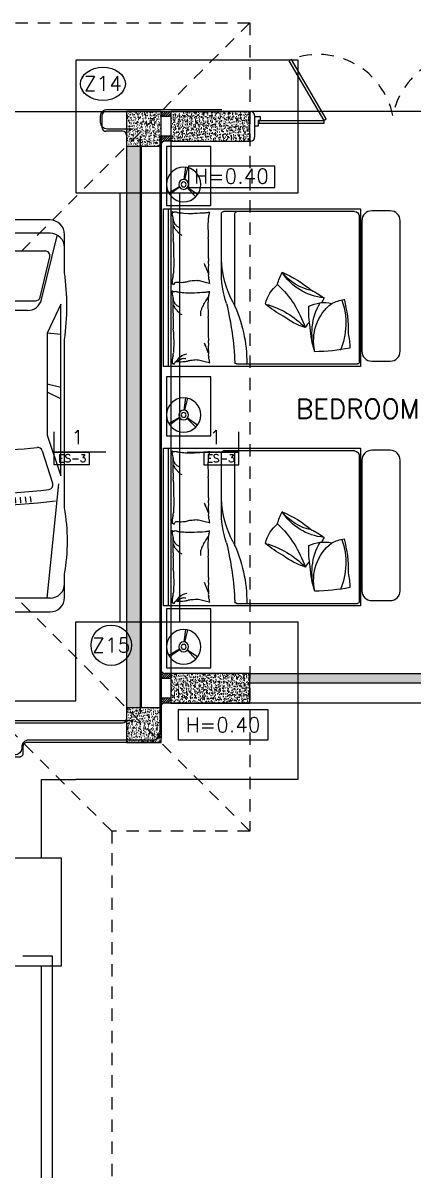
# Model space of a CAD drawing. Header units: metres. Extents: x -232 to 581, y 30 to 789.
# Drawn here: x 97.57 to 101.52, y 528.12 to 539.76 of the extents above; entities that cross this region are included whole.
import ezdxf

# ---------------------------------------------------------------- set-up
doc = ezdxf.new("R2010")
doc.units = ezdxf.units.M
doc.linetypes.add('CONTINUA', pattern=[0])
doc.linetypes.add('HIDDEN2', pattern=[0.1875, 0.125, -0.0625])
for name, color, linetype, lineweight in [('0-S-GRID-IDEN', 1, 'Continuous', 9), ('02_mobiliario', 250, 'Continuous', 5), ('A-DOOR', 35, 'Continuous', 5), ('A-WALL', 250, 'Continuous', 20), ('baños', 140, 'Continuous', 0), ('Columnas', 7, 'Continuous', 18), ('PLF 01', 252, 'Continuous', 9), ('textos', 7, 'Continuous', 0)]:
    doc.layers.add(name, color=color, linetype=linetype, lineweight=lineweight)
for name, color, linetype in [('001-DIMTEXTO', 4, 'Continuous'), ('DIMTEXTO', 4, 'Continuous'), ('HATCH', 8, 'Continuous'), ('MOBILIARIOS', 252, 'Continuous'), ('ZAPATAS', 6, 'Continuous')]:
    doc.layers.add(name, color=color, linetype=linetype)
doc.layers.add('PISO', color=7, linetype='Continuous', lineweight=5, true_color=0xe6e6e6)
doc.layers.add('Techos 1', color=7, linetype='HIDDEN2', lineweight=9, true_color=0x42391a)
doc.layers.add('RELLENO SECCION', color=8, linetype='Continuous', lineweight=0, transparency=0.4)
doc.styles.add('SMPLEX', font='simplex.shx')
doc.styles.get("Standard").update_dxf_attribs({"font": 'arial.ttf'})
pattern_1 = [(45, (109.595052, -7.243447), (-0.0112253202, 0.0112253202), [])]
pattern_2 = [(50, (109.59505, -7.243447), (0.058299094, -0.005100507), [0.006096, -0.067056]), (355, (109.59505, -7.24345), (-0.011277895, 0.06113819), [0.0048768, -0.053644987]), (100.451445, (109.59991, -7.24387), (0.0470212, 0.05603768), [0.005180803, -0.056988878]), (46.1842, (109.59505, -7.22719), (0.086745293, -0.013453545), [0.009144, -0.100584]), (96.63556, (109.60228, -7.22831), (0.07596932, 0.07917636), [0.00777121, -0.085483395]), (351.18415, (109.59505, -7.22719), (0.07596932, 0.07917636), [0.00731519, -0.080467114]), (21, (109.60318, -7.231255), (0.048516605, -0.032724863), [0.006096, -0.067056]), (326, (109.60318, -7.231255), (0.01977665, 0.05894015), [0.0048768, -0.0536448]), (71.451445, (109.607223, -7.23398), (0.068293254, 0.026215286), [0.005180803, -0.05698878]), (37.5, (109.595052, -7.243447), (0.000988353, 0.0270576124), [0, -0.05299456, 0, -0.0544576, 0, -0.053848]), (7.5, (109.595052, -7.243447), (0.021382292, 0.032057784), [0, -0.03104896, 0, -0.05177536, 0, -0.0205232]), (327.5, (109.576927, -7.243447), (0.0433889905, -0.001833198), [0, -0.02032, 0, -0.0633984, 0, -0.0841248]), (317.5, (109.5688, -7.243447), (0.047401338, 0.008136477), [0, -0.026416, 0, -0.04210304, 0, -0.0597408])]

# ---------------------------------------------------------------- blocks, each defined once
blk = doc.blocks.new('A$C2bbc346b')
at = {"layer": 'A-WALL', "color": 7, "true_color": 0xffffff}
blk.add_line((7.8, -0.27), (7.8, -6.13), dxfattribs=at)
for points in [[(7.73, -0.2), (7.47, -0.2, -0.414214), (7.4, -0.13), (7.4, -0.07, -0.414214), (7.47, 0), (8.63, 0)], [(8, -0.27), (8, -6.33, -0.414214), (7.93, -6.4), (6.67, -6.4, 0.414214), (6.6, -6.47), (6.6, -6.48, -0.414214), (6.53, -6.55), (6.47, -6.55, -0.414214), (6.4, -6.48), (6.4, -6.47, 0.414214), (6.33, -6.4), (6.22, -6.4), (6.22, -6.2), (7.73, -6.2)]]:
    blk.add_lwpolyline(points, format="xyb", dxfattribs=at)
blk = doc.blocks.new('20.03 cimentacion')
at = {"layer": 'DIMTEXTO', "color": 18, "true_color": 0x000000}
for points in [[(102.118, -2.584), (101.242, -2.584), (101.242, -2.801), (102.118, -2.801)], [(102.049, -8.1), (101.136, -8.1), (101.136, -8.405), (102.049, -8.405)]]:
    blk.add_lwpolyline(points, close=True, dxfattribs=at)
at = {"layer": 'textos', "color": 18, "linetype": 'Continuous', "ltscale": 0.01, "true_color": 0x000000}
for p, q in [((99.877, -5.614), (99.877, -5.28)), ((101.753, -5.614), (101.753, -5.28)), ((100.402, -5.486), (99.877, -5.486)), ((101.228, -5.486), (101.753, -5.486))]:
    blk.add_line(p, q, dxfattribs=at)
for points in [[(99.877, -5.614), (99.877, -5.486), (100.233, -5.486), (100.233, -5.614)], [(101.753, -5.614), (101.753, -5.486), (101.397, -5.486), (101.397, -5.614)]]:
    blk.add_lwpolyline(points, close=True, dxfattribs=at)
at = {"layer": 'ZAPATAS', "color": 18, "lineweight": 25, "true_color": 0x000000}
for p, q in [((100.549, -7.206), (100.549, -2.856)), ((101.149, -2.856), (101.149, -7.206)), ((93.799, -8.007), (100.099, -8.007)), ((99.749, -8.807), (100.099, -8.807)), ((99.749, -9.601), (99.749, -8.807)), ((99.749, -13.301), (99.749, -10.7))]:
    blk.add_line(p, q, dxfattribs=at)
blk.add_lwpolyline([(100.099, -8.007), (100.099, -7.206), (102.349, -7.206), (102.349, -8.807), (100.099, -8.807), (100.099, -8.807)], dxfattribs=at)
blk.add_lwpolyline([(98.849, -9.601), (99.949, -9.601), (99.949, -10.7), (98.849, -10.7)], close=True, dxfattribs=at)
at = {"layer": 'HATCH', "color": 18, "ltscale": 0.2, "true_color": 0x000000}
blk.add_blockref('A$C2bbc346b', (92.949, -2.007), dxfattribs=at)
at = {"layer": 'DIMTEXTO', "color": 18, "true_color": 0x000000, "insert": (100.372, -1.744), "char_height": 0.15, "attachment_point": 5, "rotation": 0, "style": 'SMPLEX', "bg_fill": 3, "box_fill_scale": 1.1, "bg_fill_color": 256, "bg_fill_true_color": 13158600, "bg_fill_transparency": 0}
blk.add_mtext('\\A1;Z14', dxfattribs=at)
at = {"layer": 'textos', "color": 18, "ltscale": 0.5, "true_color": 0x000000, "char_height": 0.0781, "attachment_point": 5, "style": 'SMPLEX'}
for insert in [(100.062, -5.547), (101.568, -5.547)]:
    blk.add_mtext('ES-3', dxfattribs=dict(at, insert=insert))
at = {"layer": '0-S-GRID-IDEN', "color": 18, "true_color": 0x000000}
blk.add_ellipse((100.373, -1.748), major_axis=(0.228, 0), ratio=0.736432, dxfattribs=at)
at = {"layer": 'ZAPATAS', "color": 18, "lineweight": 25, "true_color": 0x000000}
blk.add_lwpolyline([(101.449, -1.506), (102.349, -1.506), (102.349, -2.856), (100.1, -2.856), (100.1, -1.506), (101.449, -1.506)], dxfattribs=at)
at = {"layer": 'DIMTEXTO', "color": 18, "lineweight": -3, "true_color": 0x000000, "char_height": 0.142, "attachment_point": 5, "style": 'SMPLEX', "bg_fill": 3, "box_fill_scale": 1.1, "bg_fill_color": 256, "bg_fill_true_color": 13158600, "bg_fill_transparency": 0}
for insert in [(100.116, -5.334), (101.514, -5.334)]:
    blk.add_mtext('1', dxfattribs=dict(at, insert=insert))
at = {"layer": 'DIMTEXTO', "color": 18, "true_color": 0x000000, "char_height": 0.15, "attachment_point": 5, "rotation": 0, "style": 'SMPLEX', "bg_fill": 3, "box_fill_scale": 1.1, "bg_fill_color": 256, "bg_fill_true_color": 13158600, "bg_fill_transparency": 0}
for s, insert in [('\\A1;Z15', (100.457, -7.444)), ('\\A1;H=0.40', (101.592, -8.251))]:
    blk.add_mtext(s, dxfattribs=dict(at, insert=insert))
at = {"layer": '0-S-GRID-IDEN', "color": 18, "true_color": 0x000000}
blk.add_circle((100.457, -7.444), 0.205, dxfattribs=at)
at = {"layer": 'DIMTEXTO', "color": 18, "true_color": 0x000000, "insert": (101.677, -2.685), "char_height": 0.15, "attachment_point": 5, "rotation": 0, "style": 'SMPLEX', "bg_fill": 3, "box_fill_scale": 1.1, "bg_fill_color": 256, "bg_fill_true_color": 13158600, "bg_fill_transparency": 0}
blk.add_mtext('\\A1;H=0.40', dxfattribs=at)
blk = doc.blocks.new('A$Ca7b09788')
at = {"layer": 'A-DOOR'}
for p, q in [((0, 0.101), (0.06, 0.101)), ((0.035, 0.001), (0, 0.001)), ((0.035, 0.061), (0.035, 0.001)), ((0.06, 0.061), (0.035, 0.061)), ((0.06, 0.061), (0.06, 0.101)), ((2.8, 0.1), (2.74, 0.1)), ((2.74, 0.06), (2.74, 0.1)), ((2.74, 0.06), (2.765, 0.06)), ((2.765, 0.06), (2.765, 0)), ((2.765, 0), (2.8, 0))]:
    blk.add_line(p, q, dxfattribs=at)
for points in [[(0.347, 0.665), (0.7, 0.06), (0.726, 0.076), (0.373, 0.68)], [(2.453, 0.665), (2.1, 0.06), (2.074, 0.076), (2.427, 0.68)], [(0.045, 0.061), (0.7, 0.06), (0.7, 0.03), (0.045, 0.03)], [(2.752, 0.06), (2.1, 0.06), (2.1, 0.03), (2.752, 0.03)]]:
    blk.add_lwpolyline(points, close=True, dxfattribs=at)
at = {"layer": 'A-DOOR', "linetype": 'HIDDEN2'}
for centre, start, end in [((0.645, -0.04), 11.1544, 110.647), ((2.155, -0.04), 69.353, 168.8456)]:
    blk.add_arc(centre, 0.77, start, end, dxfattribs=at)
blk = doc.blocks.new('carro1')
at = {"layer": 'MOBILIARIOS'}
for p, q in [((-0.32, 1.577), (-0.709, 1.577)), ((-0.32, 1.577), (-0.709, 1.577)), ((0, 1.539), (0.294, 1.4)), ((1.742, 1.539), (0, 1.539)), ((1.742, 1.539), (0, 1.539)), ((0, 1.539), (0.294, 1.4)), ((0.309, 1.539), (0.294, 1.4)), ((0.309, 1.539), (0.294, 1.4)), ((2.066, 1.577), (0.359, 1.577)), ((2.066, 1.577), (0.359, 1.577)), ((0.845, 1.539), (0.81, 1.4)), ((0.845, 1.539), (0.81, 1.4)), ((0.959, 1.539), (0.893, 1.4)), ((0.959, 1.539), (0.893, 1.4)), ((1.33, 1.4), (1.742, 1.539)), ((1.33, 1.4), (1.742, 1.539)), ((1.822, 1.516), (2.983, 1.397)), ((1.822, 1.516), (2.983, 1.397)), ((2.976, 1.577), (2.741, 1.577)), ((2.976, 1.577), (2.741, 1.577)), ((-0.855, 1.431), (-0.855, 0.109)), ((-0.855, 1.431), (-0.855, 0.109)), ((-0.72, 1.431), (-0.72, 0.109)), ((-0.72, 1.431), (-0.72, 0.109)), ((-0.047, 1.344), (-0.695, 1.502)), ((-0.047, 1.344), (-0.695, 1.502)), ((-0.07, 1.329), (-0.48, 1.429)), ((-0.07, 1.329), (-0.48, 1.429)), ((0.294, 1.4), (1.33, 1.4)), ((0.294, 1.4), (1.33, 1.4)), ((1.487, 1.35), (1.817, 1.457)), ((1.487, 1.35), (1.817, 1.457)), ((2.983, 1.431), (2.983, 0.109)), ((2.983, 1.431), (2.983, 0.109)), ((3.123, 1.431), (3.123, 0.109)), ((3.123, 1.431), (3.123, 0.109)), ((-0.541, 0.165), (-0.541, 1.382)), ((-0.541, 0.165), (-0.541, 1.382)), ((-0.033, 0.265), (-0.033, 1.282)), ((-0.033, 0.265), (-0.033, 1.282)), ((0.065, 1.202), (0.065, 0.337)), ((0.065, 1.202), (0.065, 0.337)), ((2.007, 1.239), (1.95, 1.234)), ((2.007, 1.239), (1.95, 1.234)), ((2.011, 1.187), (1.954, 1.182)), ((2.011, 1.187), (1.954, 1.182)), ((2.015, 1.135), (1.958, 1.131)), ((2.015, 1.135), (1.958, 1.131)), ((2.018, 1.083), (1.961, 1.079)), ((2.018, 1.083), (1.961, 1.079)), ((2.021, 1.03), (1.964, 1.028)), ((2.021, 1.03), (1.964, 1.028)), ((2.023, 0.978), (1.966, 0.976)), ((2.023, 0.978), (1.966, 0.976)), ((2.025, 0.926), (1.968, 0.925)), ((2.025, 0.926), (1.968, 0.925)), ((2.026, 0.874), (1.969, 0.873)), ((2.026, 0.874), (1.969, 0.873)), ((2.027, 0.822), (1.97, 0.821)), ((2.027, 0.822), (1.97, 0.821)), ((2.027, 0.77), (1.97, 0.77)), ((2.027, 0.77), (1.97, 0.77)), ((2.027, 0.718), (1.97, 0.718)), ((2.027, 0.718), (1.97, 0.718)), ((2.025, 0.613), (1.968, 0.615)), ((2.025, 0.613), (1.968, 0.615)), ((2.026, 0.665), (1.969, 0.667)), ((2.026, 0.665), (1.969, 0.667)), ((2.021, 0.509), (1.964, 0.512)), ((2.021, 0.509), (1.964, 0.512)), ((2.023, 0.561), (1.966, 0.563)), ((2.023, 0.561), (1.966, 0.563)), ((2.011, 0.353), (1.954, 0.357)), ((2.011, 0.353), (1.954, 0.357)), ((2.015, 0.405), (1.958, 0.409)), ((2.015, 0.405), (1.958, 0.409)), ((2.018, 0.457), (1.961, 0.46)), ((2.018, 0.457), (1.961, 0.46)), ((2.007, 0.301), (1.95, 0.306)), ((2.007, 0.301), (1.95, 0.306)), ((-0.047, 0.195), (-0.695, 0.038)), ((-0.047, 0.195), (-0.695, 0.038)), ((-0.07, 0.218), (-0.48, 0.118)), ((-0.07, 0.218), (-0.48, 0.118)), ((0, 0), (0.294, 0.139)), ((0, 0), (0.294, 0.139)), ((0.309, 0), (0.294, 0.139)), ((0.294, 0.139), (1.33, 0.139)), ((0.309, 0), (0.294, 0.139)), ((0.294, 0.139), (1.33, 0.139)), ((0.845, 0), (0.81, 0.139)), ((0.845, 0), (0.81, 0.139)), ((0.959, 0), (0.893, 0.139)), ((0.959, 0), (0.893, 0.139)), ((1.33, 0.139), (1.742, 0)), ((1.33, 0.139), (1.742, 0)), ((1.487, 0.189), (1.817, 0.082)), ((1.487, 0.189), (1.817, 0.082)), ((1.822, 0.024), (2.983, 0.143)), ((1.822, 0.024), (2.983, 0.143)), ((1.742, 0), (0, 0)), ((1.742, 0), (0, 0)), ((-0.32, -0.038), (-0.709, -0.038)), ((-0.32, -0.038), (-0.709, -0.038)), ((2.066, -0.038), (0.359, -0.038)), ((2.066, -0.038), (0.359, -0.038)), ((2.976, -0.038), (2.741, -0.038)), ((2.976, -0.038), (2.741, -0.038))]:
    blk.add_line(p, q, dxfattribs=at)
for centre, radius, start, end in [((-0.709, 1.431), 0.146, 89.9174, 180.0824), ((-0.709, 1.431), 0.146, 89.9174, 180.0824), ((-0.574, 1.431), 0.146, 90.0172, 179.9829), ((-0.574, 1.431), 0.146, 90.0172, 179.9829), ((0.02, -0.727), 2.329, 81.6216, 98.3784), ((0.02, -0.727), 2.329, 81.6216, 98.3784), ((2.403, -0.29), 1.897, 79.7616, 100.2384), ((2.403, -0.29), 1.897, 79.7616, 100.2384), ((2.836, 1.431), 0.146, 0.0171, 89.9829), ((2.836, 1.431), 0.146, 0.0171, 89.9829), ((2.976, 1.431), 0.146, 0.0171, 89.9829), ((2.976, 1.431), 0.146, 0.0171, 89.9829), ((-0.492, 1.381), 0.0488, 76.3661, 179.9108), ((-0.492, 1.381), 0.0488, 76.3661, 179.9108), ((1.832, 1.411), 0.0487, 6.8356, 108.1699), ((1.832, 1.411), 0.0487, 6.8356, 108.1699), ((-3.411, 0.77), 5.331, 353.0262, 6.9738), ((-3.411, 0.77), 5.331, 353.0262, 6.9738), ((-3.35, 0.77), 5.392, 352.3671, 7.6329), ((-3.35, 0.77), 5.392, 352.3671, 7.6329), ((-0.082, 1.282), 0.0488, 359.911, 76.2607), ((-0.082, 1.282), 0.0488, 359.911, 76.2607), ((-0.082, 1.202), 0.146, 0.0444, 76.3177), ((-0.082, 1.202), 0.146, 0.0444, 76.3177), ((1.502, 1.304), 0.049, 108.1055, 185.9744), ((1.502, 1.304), 0.049, 108.1055, 185.9744), ((-3.379, 0.77), 4.862, 353.7528, 6.2472), ((-3.379, 0.77), 4.862, 353.7528, 6.2472), ((-0.082, 0.265), 0.0488, 283.7393, 0.0891), ((-0.082, 0.265), 0.0488, 283.7393, 0.0891), ((-0.082, 0.338), 0.146, 283.6822, 359.9556), ((-0.082, 0.338), 0.146, 283.6822, 359.9556), ((1.502, 0.236), 0.049, 174.0256, 251.8945), ((1.502, 0.236), 0.049, 174.0256, 251.8945), ((-0.492, 0.166), 0.0488, 180.0891, 283.6339), ((-0.492, 0.166), 0.0488, 180.0891, 283.6339), ((1.832, 0.128), 0.0487, 251.8301, 353.1644), ((1.832, 0.128), 0.0487, 251.8301, 353.1644), ((-0.709, 0.109), 0.146, 179.9176, 270.0825), ((-0.709, 0.109), 0.146, 179.9176, 270.0825), ((-0.574, 0.109), 0.146, 180.0171, 269.9828), ((-0.574, 0.109), 0.146, 180.0171, 269.9828), ((2.836, 0.109), 0.146, 270.0171, 359.9829), ((2.836, 0.109), 0.146, 270.0171, 359.9829), ((2.976, 0.109), 0.146, 270.0171, 359.9829), ((2.976, 0.109), 0.146, 270.0171, 359.9829), ((0.02, 2.266), 2.329, 261.6216, 278.3784), ((0.02, 2.266), 2.329, 261.6216, 278.3784), ((2.403, 1.83), 1.897, 259.7616, 280.2384), ((2.403, 1.83), 1.897, 259.7616, 280.2384)]:
    blk.add_arc(centre, radius, start, end, dxfattribs=at)
blk = doc.blocks.new('A$Ca0281d7f')
at = {"layer": 'MOBILIARIOS'}
for p, q in [((0.401, 1.6), (0.401, 0)), ((2.401, 1.6), (0.401, 1.6)), ((0.413, 0.046), (0.413, 1.522)), ((0.463, 1.572), (1.792, 1.572)), ((1.676, 0.611), (1.676, 1.552)), ((1.812, 0.98), (1.812, 1.552)), ((2.348, 0), (2.348, 1.6)), ((2.401, 0), (2.401, 1.6)), ((1.932, 0.843), (1.962, 0.85)), ((1.962, 0.85), (2.045, 0.871)), ((0.401, 0), (2.401, 0)), ((1.658, 0.026), (0.433, 0.026)), ((1.932, 0.037), (1.962, 0.044)), ((1.962, 0.044), (2.045, 0.065))]:
    blk.add_line(p, q, dxfattribs=at)
blk.add_lwpolyline([(0.1, 1.579), (0.288, 1.579, -0.414214), (0.388, 1.479), (0.388, 0.154, -0.414214), (0.288, 0.054), (0.1, 0.054, -0.414214), (0, 0.154), (0, 1.479, -0.414214)], format="xyb", close=True, dxfattribs=at)
for centre, radius, start, end in [((0.463, 1.522), 0.05, 90, 180), ((1.656, 1.552), 0.02, 0, 90), ((1.792, 1.552), 0.02, 0, 90), ((1.931, 1.564), 0.00132, 286.6978, 7.1204), ((1.847, 1.538), 0.0875, 7.1204, 16.2212), ((1.936, 1.583), 0.0193, 260.0016, 286.6978), ((1.866, 1.514), 0.0767, 16.2212, 27.2841), ((1.984, 1.546), 0.0453, 192.869, 207.2841), ((1.921, 1.244), 0.321, 80.0016, 86.4951), ((2.089, 1.534), 0.146, 183.574, 192.869), ((1.251, -12.056), 13.636, 86.4951, 86.945), ((2.045, 0.19), 1.365, 86.945, 88.3669), ((2.158, 0.875), 0.679, 88.3669, 93.3687), ((2.299, 0.649), 0.913, 93.3687, 97.6809), ((2.287, 1.367), 0.198, 97.6809, 102.1095), ((2.226, 1.807), 0.246, 278.1335, 282.1095), ((2.289, 1.597), 0.0328, 248.579, 278.1335), ((2.3, 1.55), 0.0156, 68.579, 111.9904), ((1.483, 1.55), 0.821, 354.7408, 358.0921), ((2.257, 1.55), 0.0539, 329.3487, 354.7408), ((2.31, 1.565), 0.00428, 111.9904, 191.8931), ((2.309, 1.571), 0.00232, 250.436, 11.8931), ((2.314, 1.573), 0.00342, 201.7883, 250.436), ((2.34, 1.548), 0.0289, 149.3487, 184.3025), ((2.338, 1.572), 0.0251, 184.3025, 201.7883), ((3.111, 1.507), 1.164, 180.2865, 183.574), ((7.667, 1.338), 5.719, 179.0296, 180.2865), ((2.297, 1.33), 0.0992, 108.4397, 126.1766), ((2.345, 1.366), 0.0992, 126.1766, 143.9136), ((2.35, 1.358), 0.0768, 141.6114, 152.7604), ((2.382, 1.419), 0.0992, 143.9136, 164.0648), ((2.508, 1.323), 0.234, 152.7604, 159.1397), ((0.807, 1.46), 1.494, 358.0921, 0.5757), ((1.43, 1.337), 0.873, 0.5757, 4.8018), ((2.401, 1.484), 0.0992, 164.0648, 184.2159), ((15.928, 0.997), 13.983, 178.7205, 179.5243), ((2.307, 1.157), 0.2, 113.0028, 118.3168), ((2.26, 1.303), 0.0493, 118.3168, 129.0349), ((2.399, 1.191), 0.225, 129.0349, 136.1885), ((2.564, 1.122), 0.392, 136.1885, 141.6114), ((1.775, 1.345), 0.529, 349.8101, 353.9133), ((2.454, 1.282), 0.152, 169.8101, 177.4614), ((2.592, 1.333), 0.29, 177.4614, 184.8018), ((-1.477, 1.251), 3.773, 356.7919, 0.0008), ((0.828, 1.119), 0.985, 331.4328, 358.1261), ((0.54, 1.138), 1.405, 355.3824, 357.2509), ((3.158, 1.015), 1.216, 175.3824, 177.3904), ((0.719, 1.259), 0.566, 275.3391, 327.6895), ((1.653, -0.116), 1.165, 113.0642, 130.3209), ((0.809, 1.252), 0.488, 280.6986, 322.6864), ((0.709, 0.707), 0.548, 13.2034, 27.0362), ((0.742, 0.967), 1.071, 342.1966, 0.7418), ((1.714, 0.979), 0.23, 357.2509, 11.5586), ((2.089, 0.951), 0.146, 173.5659, 191.5586), ((1.25, 1.192), 0.739, 340.572, 342.8018), ((1.269, 1.246), 0.739, 338.3423, 340.572), ((1.289, 1.295), 0.739, 336.5156, 338.3423), ((1.307, 1.338), 0.739, 334.6889, 336.5156), ((1.613, 0.95), 0.683, 0, 7.5469), ((2.063, 0.885), 0.242, 7.5469, 15.744), ((1.987, 0.051), 1.08, 133.6306, 161.4288), ((1.015, 0.557), 0.358, 12.4782, 50.4625), ((1.664, 0.888), 0.271, 350.5159, 355.9171), ((1.931, 0.843), 0.000917, 355.9171, 104.0449), ((1.715, 0.938), 0.23, 342.6136, 350.5159), ((2.06, 0.886), 0.12, 162.6136, 173.5659), ((2.048, 0.938), 0.0677, 267.3351, 284.0452), ((2.156, 1.525), 0.659, 261.9949, 267.3351), ((2.193, 1.177), 0.317, 257.8016, 261.9949), ((2, -0.006), 0.882, 77.8016, 80.3156), ((2.186, 0.652), 0.204, 80.3156, 90), ((2.274, 0.364), 0.492, 90, 96.2324), ((2.258, 0.825), 0.0342, 4.4002, 63.4195), ((2.305, 0.825), 0.0131, 63.4195, 168.7276), ((2.605, 0.961), 0.305, 188.4372, 195.744), ((2.472, 0.878), 0.161, 180, 188.4372), ((2.402, 0.837), 0.0904, 168.7276, 180), ((1.213, 0.109), 0.734, 115.259, 126.9351), ((1.931, 0.758), 0.00132, 286.6978, 7.1204), ((1.847, 0.732), 0.0875, 7.1204, 16.2212), ((1.936, 0.777), 0.0193, 260.0016, 286.6978), ((1.866, 0.708), 0.0767, 16.2212, 27.2841), ((1.984, 0.74), 0.0453, 192.869, 207.2841), ((1.921, 0.438), 0.321, 80.0016, 86.4951), ((2.089, 0.728), 0.146, 183.574, 192.869), ((2.562, 1.097), 0.729, 212.135, 215.8263), ((1.251, -12.862), 13.636, 86.4951, 86.945), ((2.045, -0.616), 1.365, 86.945, 88.3669), ((2.158, 0.069), 0.679, 88.3669, 93.3687), ((2.299, -0.157), 0.913, 93.3687, 97.6809), ((2.287, 0.561), 0.198, 97.6809, 102.1095), ((2.226, 1.001), 0.246, 278.1335, 282.1095), ((2.289, 0.791), 0.0328, 248.579, 278.1335), ((2.3, 0.744), 0.0156, 68.579, 111.9904), ((1.483, 0.744), 0.821, 354.7408, 358.0921), ((2.401, 0.678), 0.0992, 164.0648, 184.2159), ((2.257, 0.744), 0.0539, 329.3487, 354.7408), ((2.31, 0.759), 0.00428, 111.9904, 191.8931), ((2.309, 0.765), 0.00232, 250.436, 11.8931), ((2.314, 0.767), 0.00342, 201.7883, 250.436), ((2.34, 0.742), 0.0289, 149.3487, 184.3025), ((2.338, 0.766), 0.0251, 184.3025, 201.7883), ((1.692, 0.373), 1.165, 164.6278, 181.8845), ((1.239, 0.439), 0.689, 160.2936, 203.6414), ((0.46, 0.144), 0.548, 64.767, 78.5998), ((0.769, 0.29), 0.358, 64.0418, 102.0262), ((0.4, 0.264), 0.477, 346.1849, 52.0017), ((2.713, 1.725), 2.198, 207.9248, 209.3793), ((0.286, 0.34), 0.608, 341.81, 30.1351), ((-0.062, 0.567), 0.988, 350.0607, 2.6202), ((1.594, -0.205), 0.87, 105.336, 136.4193), ((0.715, 1.379), 0.988, 298.4971, 311.0566), ((2.945, 0.044), 1.39, 154.2427, 180.7342), ((4.77, -0.088), 3.096, 166.4201, 177.6238), ((3.111, 0.701), 1.164, 180.2865, 183.574), ((7.667, 0.532), 5.719, 179.0296, 180.2865), ((2.251, 0.81), 0.313, 206.4985, 212.135), ((3.292, 1.234), 1.432, 204.3265, 206.4985), ((2.484, 0.774), 0.507, 200.6743, 204.3265), ((2.297, 0.524), 0.0992, 108.4397, 126.1766), ((2.564, 0.316), 0.392, 136.1885, 141.6114), ((2.345, 0.56), 0.0992, 126.1766, 143.9136), ((2.35, 0.552), 0.0768, 141.6114, 152.7604), ((2.382, 0.613), 0.0992, 143.9136, 164.0648), ((2.508, 0.517), 0.234, 152.7604, 159.1397), ((0.807, 0.654), 1.494, 358.0921, 0.5757), ((1.43, 0.531), 0.873, 0.5757, 4.8018), ((0.716, 1.142), 0.787, 288.3527, 306.6851), ((15.928, 0.191), 13.983, 178.7205, 179.5243), ((2.08, 0.569), 0.058, 184.0828, 200.6743), ((2.297, 0.532), 0.272, 176.4448, 184.0828), ((2.307, 0.351), 0.2, 113.0028, 118.3168), ((2.26, 0.497), 0.0493, 118.3168, 129.0349), ((2.399, 0.384), 0.225, 129.0349, 136.1885), ((7.623, 0.343), 5.322, 178.2786, 179.5731), ((2.592, 0.527), 0.29, 177.4614, 184.8018), ((0.124, 0.42), 0.787, 339.9163, 358.2487), ((2.713, 1.725), 2.198, 215.2966, 217.2418), ((1.775, 0.439), 0.529, 349.8101, 353.9133), ((1.242, 0.167), 0.734, 166.8226, 178.4988), ((0.54, 0.332), 1.405, 355.3824, 357.2509), ((3.158, 0.209), 1.216, 175.3824, 177.3904), ((1.307, 0.532), 0.739, 334.6889, 336.5156), ((1.247, 0.345), 1.049, 353.9133, 0), ((1.613, 0.144), 0.683, 0, 7.5469), ((0.91, 2.347), 2.198, 259.4884, 268.8054), ((1.714, 0.173), 0.23, 357.2509, 11.5586), ((2.089, 0.145), 0.146, 173.5659, 191.5586), ((1.25, 0.386), 0.739, 340.572, 342.8018), ((1.269, 0.44), 0.739, 338.3423, 340.572), ((1.289, 0.489), 0.739, 336.5156, 338.3423), ((2.203, 0.259), 0.14, 253.485, 264.3689), ((2.253, 0.244), 0.14, 242.6012, 253.485), ((2.063, 0.078), 0.242, 7.5469, 15.744), ((0.433, 0.046), 0.02, 180, 270), ((1.658, 0.046), 0.02, 270, 345.3738), ((1.664, 0.082), 0.271, 350.5159, 355.9171), ((1.931, 0.037), 0.000917, 355.9171, 104.0449), ((1.715, 0.132), 0.23, 342.6136, 350.5159), ((2.06, 0.08), 0.12, 162.6136, 173.5659), ((2.048, 0.132), 0.0677, 267.3351, 284.0452), ((2.156, 0.719), 0.659, 261.9949, 267.3351), ((2.193, 0.371), 0.317, 257.8016, 261.9949), ((2, -0.812), 0.882, 77.8016, 80.3156), ((2.172, 0.169), 0.0915, 270, 284.6851), ((2.186, -0.154), 0.204, 80.3156, 90), ((2.214, 0.134), 0.0562, 251.2201, 270), ((2.313, 0.209), 0.14, 224.9024, 242.6012), ((2.29, 0.269), 0.206, 248.1851, 251.2201), ((2.274, -0.442), 0.492, 90, 96.2324), ((2.289, 0.211), 0.151, 244.6449, 248.1851), ((2.267, 0.11), 0.0526, 228.5571, 244.6449), ((2.317, 0.115), 0.0899, 216.2641, 228.5571), ((2.373, 0.148), 0.14, 207.2036, 224.9024), ((2.258, 0.019), 0.0342, 4.4002, 63.4195), ((2.305, 0.019), 0.0131, 63.4195, 168.7276), ((2.605, 0.155), 0.305, 188.4372, 195.744), ((2.472, 0.072), 0.161, 180, 188.4372), ((2.402, 0.031), 0.0904, 168.7276, 180)]:
    blk.add_arc(centre, radius, start, end, dxfattribs=at)
blk = doc.blocks.new('A$C8346a57b')
at = {"layer": 'MOBILIARIOS'}
for p, q in [((0.264, 0.26), (0.234, 0.382)), ((0.27, 0.262), (0.255, 0.386)), ((0.236, 0.183), (0.134, 0.11)), ((0.241, 0.177), (0.153, 0.088)), ((0.317, 0.183), (0.419, 0.11)), ((0.32, 0.187), (0.428, 0.125))]:
    blk.add_line(p, q, dxfattribs=at)
blk.add_lwpolyline([(0, 0.598), (0.45, 0.598), (0.45, 0), (0, 0)], close=True, dxfattribs=at)
for radius in [0.175, 0.05, 0.025]:
    blk.add_circle((0.276, 0.212), radius, dxfattribs=at)
blk = doc.blocks.new('20.03.2026 LN 09 PRIMER NIVEL ARQ')
at = {"layer": 'HATCH'}
h = blk.add_hatch(dxfattribs=at)
h.set_pattern_fill('AR-CONC', color=1, scale=0.00032)
h.set_pattern_definition(pattern_2)
h.paths.add_polyline_path([(-5.186, -42.843), (-4.836, -42.843), (-4.836, -42.493), (-5.186, -42.493)])
h = blk.add_hatch(dxfattribs=at)
h.set_pattern_fill('AR-CONC', color=1, scale=0.00032)
h.set_pattern_definition(pattern_2)
h.paths.add_polyline_path([(-4.736, -42.493), (-4.736, -42.793), (-3.936, -42.793), (-3.936, -42.493)])
h = blk.add_hatch(dxfattribs=at)
h.set_pattern_fill('AR-CONC', color=1, scale=0.00032)
h.set_pattern_definition(pattern_2)
h.paths.add_polyline_path([(-4.736, -48.193), (-4.736, -48.493), (-3.936, -48.493), (-3.936, -48.193)])
h = blk.add_hatch(dxfattribs=at)
h.set_pattern_fill('AR-CONC', color=1, scale=0.00032)
h.set_pattern_definition(pattern_2)
h.paths.add_polyline_path([(-5.186, -48.893), (-4.836, -48.893), (-4.836, -48.543), (-5.186, -48.543)])
at = {"layer": 'PLF 01'}
h = blk.add_hatch(dxfattribs=at)
h.set_pattern_fill('LINE', color=1, scale=0.005, angle=45)
h.set_pattern_definition(pattern_1)
h.paths.add_polyline_path([(-4.836, -42.493), (-4.836, -42.543), (-4.736, -42.543), (-4.736, -42.493)])
h = blk.add_hatch(dxfattribs=at)
h.set_pattern_fill('LINE', color=1, scale=0.005, angle=45)
h.set_pattern_definition(pattern_1)
edge = h.paths.add_edge_path()
edge.add_line((-4.736, -42.743), (-4.836, -42.743))
edge.add_line((-4.836, -42.743), (-4.836, -42.733))
edge.add_line((-4.836, -42.733), (-4.836, -42.833))
edge.add_arc((-4.796, -42.833), 0.04, 90, 180, ccw=False)
edge.add_line((-4.796, -42.793), (-4.736, -42.793))
edge.add_line((-4.736, -42.793), (-4.736, -42.743))
h = blk.add_hatch(dxfattribs=at)
h.set_pattern_fill('LINE', color=1, scale=0.005, angle=45)
h.set_pattern_definition(pattern_1)
edge = h.paths.add_edge_path()
edge.add_line((-4.736, -48.243), (-4.836, -48.243))
edge.add_line((-4.836, -48.243), (-4.836, -48.253))
edge.add_line((-4.836, -48.253), (-4.836, -48.153))
edge.add_arc((-4.796, -48.153), 0.04, 180, 270)
edge.add_line((-4.796, -48.193), (-4.736, -48.193))
edge.add_line((-4.736, -48.193), (-4.736, -48.243))
h = blk.add_hatch(dxfattribs=at)
h.set_pattern_fill('LINE', color=1, scale=0.005, angle=45)
h.set_pattern_definition(pattern_1)
h.paths.add_polyline_path([(-4.736, -48.443), (-4.836, -48.443), (-4.836, -48.533, -0.414214), (-4.796, -48.493), (-4.736, -48.493)])
at = {"layer": 'RELLENO SECCION'}
h = blk.add_hatch(color=1, dxfattribs=at)
h.dxf.hatch_style = 1
h.paths.add_polyline_path([(-5.186, -48.543), (-5.036, -48.543), (-5.036, -42.843), (-5.186, -42.843)])
h = blk.add_hatch(color=1, dxfattribs=at)
h.dxf.hatch_style = 1
h.paths.add_polyline_path([(-2.804, -48.293), (-0.635, -48.293), (-0.635, -48.243), (-0.636, -48.153, -0.41843), (-0.676, -48.193), (-3.936, -48.193), (-3.936, -48.293)])
at = {"layer": 'A-WALL', "color": 1}
for p, q in [((-5.436, -42.533), (-5.436, -42.653)), ((-5.396, -42.493), (-3.926, -42.493)), ((-4.736, -42.543), (-4.836, -42.543)), ((-3.886, -42.533), (-3.886, -42.753)), ((-5.226, -42.693), (-5.396, -42.693)), ((-4.836, -42.733), (-4.836, -48.533)), ((-4.736, -42.743), (-4.836, -42.743)), ((-4.736, -42.793), (-4.796, -42.793)), ((-3.926, -42.793), (-3.936, -42.793)), ((-5.186, -42.843), (-5.186, -48.543)), ((-5.036, -42.843), (-5.036, -48.543)), ((-4.736, -48.243), (-4.836, -48.243)), ((-4.736, -48.193), (-4.796, -48.193)), ((-3.936, -48.193), (-0.676, -48.193)), ((-2.804, -48.293), (-3.936, -48.293)), ((-0.635, -48.293), (-2.804, -48.293)), ((-4.736, -48.443), (-4.836, -48.443)), ((1.874, -48.493), (-2.806, -48.493))]:
    blk.add_line(p, q, dxfattribs=at)
blk.add_lwpolyline([(-2.806, -48.493), (-4.796, -48.493, 0.414214), (-4.836, -48.533), (-4.836, -48.853, -0.414214), (-4.876, -48.893), (-6.196, -48.893, 0.414214), (-6.236, -48.933), (-6.236, -49.003, -0.414214), (-6.276, -49.043), (-6.396, -49.043, -0.414214), (-6.436, -49.003), (-6.436, -48.933, 0.414214), (-6.476, -48.893), (-6.596, -48.893, -0.414214), (-6.636, -48.853), (-6.636, -48.733, -0.414214), (-6.596, -48.693), (-5.226, -48.693)], format="xyb", dxfattribs=at)
for centre, start, end in [((-5.396, -42.533), 90, 180), ((-3.926, -42.533), 0, 90), ((-5.396, -42.653), 180, 270), ((-5.226, -42.733), 0, 90), ((-4.796, -42.833), 90, 180), ((-3.926, -42.753), 270, 0), ((-4.796, -48.153), 180, 270), ((-5.226, -48.653), 270, 0)]:
    blk.add_arc(centre, 0.04, start, end, dxfattribs=at)
at = {"layer": 'Columnas', "color": 1}
for points in [[(-5.186, -42.843), (-4.836, -42.843), (-4.836, -42.493), (-5.186, -42.493)], [(-4.736, -42.493), (-4.736, -42.793), (-3.936, -42.793), (-3.936, -42.493)], [(-4.736, -48.193), (-4.736, -48.493), (-3.936, -48.493), (-3.936, -48.193)], [(-5.186, -48.893), (-4.836, -48.893), (-4.836, -48.543), (-5.186, -48.543)]]:
    blk.add_lwpolyline(points, close=True, dxfattribs=at)
at = {"layer": 'PISO', "color": 1}
for p, q in [((-12.276, -42.493), (-5.396, -42.493)), ((-1.046, -42.493), (-3.926, -42.493)), ((-4.736, -42.793), (-4.736, -48.193)), ((-5.936, -51.063), (-6.236, -51.063)), ((-5.936, -53.764), (-5.936, -51.063))]:
    blk.add_line(p, q, dxfattribs=at)
at = {"layer": 'Techos 1', "color": 1}
for p, q in [((-13.736, -41.593), (-3.936, -41.593)), ((-3.936, -41.593), (-8.036, -45.693)), ((-3.936, -41.593), (-3.936, -49.793)), ((-3.936, -49.793), (-8.036, -45.693)), ((-5.336, -49.793), (-8.486, -46.643)), ((-3.936, -49.793), (-5.336, -49.793)), ((-5.336, -49.793), (-5.336, -55.193))]:
    blk.add_line(p, q, dxfattribs=at)
at = {"color": 1}
blk.add_blockref('A$Ca7b09788', (-3.886, -42.643), dxfattribs=at)
at = {"layer": '02_mobiliario', "color": 1, "rotation": 270}
blk.add_blockref('carro1', (-7.392, -44.447), dxfattribs=at)
at = {"layer": 'MOBILIARIOS', "color": 1, "xscale": -1}
for name, p in [('A$C8346a57b', (-4.33, -43.444)), ('A$Ca0281d7f', (-2.411, -45.079)), ('A$C8346a57b', (-4.33, -45.783)), ('A$Ca0281d7f', (-2.411, -47.508)), ('A$C8346a57b', (-4.33, -48.135))]:
    blk.add_blockref(name, p, dxfattribs=at)
at = {"layer": 'baños', "color": 1, "linetype": 'Continuous'}
for tag in ['MATERIAL', 'PRODUCT', 'TRADENAME', 'MODELNUMBER']:
    blk.add_attdef(tag, (-12.061, -62.071), '', height=0.0000254, rotation=359.9999, dxfattribs=at)
at = {"layer": 'textos', "color": 1, "insert": (-3.602, -45.607), "char_height": 0.195, "width": 3.40488, "attachment_point": 7}
blk.add_mtext('{\\Fromans|c0; BEDROOM 6}', dxfattribs=at)

msp = doc.modelspace()

# ---------------------------------------------------------------- block references
at = {"layer": '001-DIMTEXTO', "linetype": 'CONTINUA'}
msp.add_blockref('20.03 cimentacion', (-1.996, 540.891), dxfattribs=at)

# ---------------------------------------------------------------- next in the draw order: block references
at = {"color": 1}
msp.add_blockref('20.03.2026 LN 09 PRIMER NIVEL ARQ', (103.802, 581.354), dxfattribs=at)

doc.saveas('drawing.dxf')
